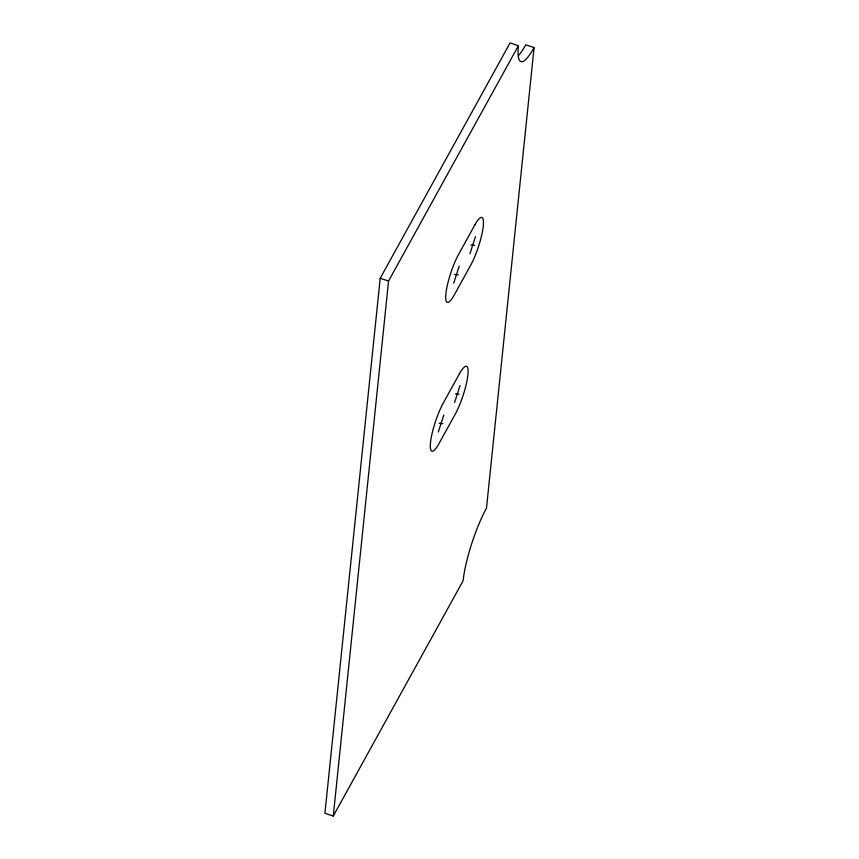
<?xml version="1.0" encoding="UTF-8"?>
<svg xmlns="http://www.w3.org/2000/svg" width="859" height="859" viewBox="0 0 859 859"><rect width="100%" height="100%" fill="white"/><g stroke="black" fill="none" stroke-linecap="round" stroke-linejoin="round"><path stroke-width="1.29" d="M534.083 47.567A53.945 10.931 -71.7 0 1 518.417 45.72L510.063 42.95L380.204 278.273L324.917 813.28L333.271 816.05L463.13 580.727A53.945 10.931 -71.7 0 1 486.484 508.174L534.083 47.567L525.729 44.808A53.945 10.931 -71.7 0 1 518.557 55.502M333.271 816.05L388.558 281.043L518.417 45.72M453.692 283.191L459.2 266.086M469.948 253.727L475.457 236.633M438.315 432.013L443.824 414.908M454.572 402.549L460.08 385.444M470.861 244.965L474.555 245.395M454.604 274.418L458.298 274.859M455.485 393.776L459.168 394.217M439.217 423.24L442.911 423.68M380.204 278.273L388.558 281.043M474.791 225.026L458.534 254.489A29.217 5.927 -71.7 0 0 445.885 293.789A29.217 5.927 -71.7 0 0 454.368 294.787L470.625 265.334A29.217 5.927 -71.7 0 0 483.273 226.035A29.217 5.927 -71.7 0 0 474.791 225.026M459.404 373.848L443.147 403.3A29.217 5.927 -71.7 0 0 430.499 442.61A29.217 5.927 -71.7 0 0 438.981 443.609L455.238 414.156A29.217 5.927 -71.7 0 0 467.897 374.846A29.217 5.927 -71.7 0 0 459.404 373.848"/></g></svg>
